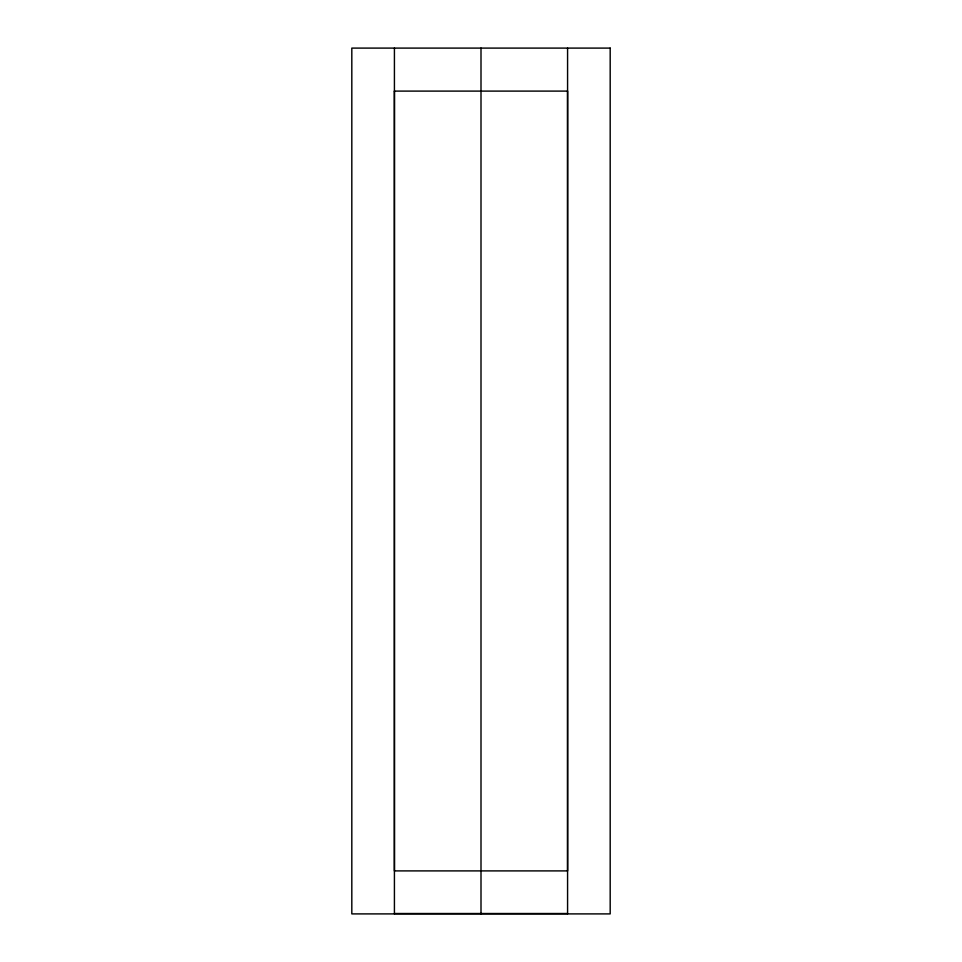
<?xml version="1.0" encoding="UTF-8"?>
<svg xmlns="http://www.w3.org/2000/svg" width="962" height="962" viewBox="0 0 962 962"><rect width="100%" height="100%" fill="white"/><g stroke="black" fill="none" stroke-linecap="round" stroke-linejoin="round"><path stroke-width="1.44" d="M394.42 913.515L567.58 913.515M567.58 48.1L567.58 913.9M481 48.1L481 913.9M394.42 48.1L394.42 913.9M394.42 91.101L394.42 870.899L567.58 870.899L567.58 91.101L394.42 91.101M610.185 48.1L351.815 48.1L351.815 913.9L610.185 913.9L610.185 48.1"/></g></svg>
